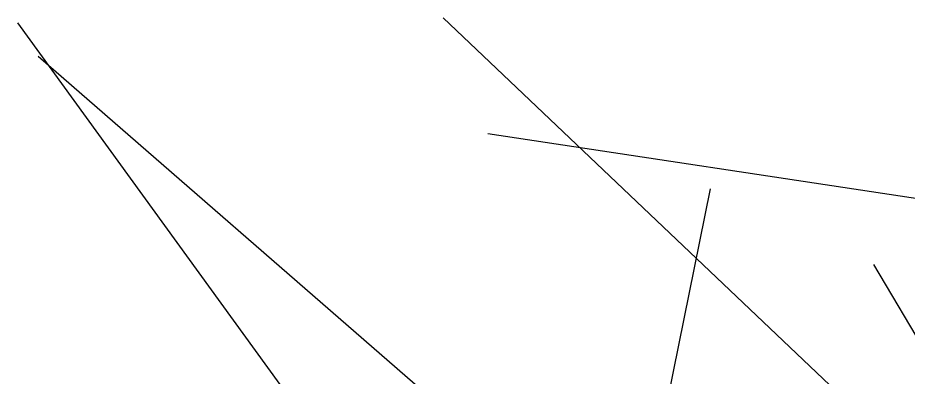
# Model space of a CAD drawing. Header units: metres. Extents: x 13966 to 15478, y -1639 to -430.
# Drawn here: x 14725.5 to 15004.2, y -657.6 to -545.1 of the extents above; entities that cross this region are included whole.
import ezdxf

# ---------------------------------------------------------------- set-up
doc = ezdxf.new("R2010")
doc.units = ezdxf.units.M
for name, color, linetype in [('ELECTR_CABLE_COMM', 7, 'Continuous'), ('HEAT', 7, 'Continuous'), ('OVERHEAD_POWER_LINE', 7, 'Continuous'), ('SEWER', 7, 'Continuous')]:
    doc.layers.add(name, color=color, linetype=linetype)

msp = doc.modelspace()

# ---------------------------------------------------------------- linework, layer by layer
at = {"layer": 'ELECTR_CABLE_COMM'}
for p, q in [((14872.7, -581.38), (15247.34, -637.81)), ((15146.55, -880.47), (14993.47, -622.33))]:
    msp.add_line(p, q, dxfattribs=at)
at = {"layer": 'HEAT'}
msp.add_line((14887.08, -869.79), (14942.4, -598.7), dxfattribs=at)
at = {"layer": 'OVERHEAD_POWER_LINE'}
msp.add_line((15004.16, -794), (14731.93, -557.26), dxfattribs=at)
at = {"layer": 'SEWER'}
for p, q in [((15107.96, -781.8), (14858.69, -545.13)), ((14975.18, -890.53), (14725.55, -546.75))]:
    msp.add_line(p, q, dxfattribs=at)

doc.saveas('drawing.dxf')
